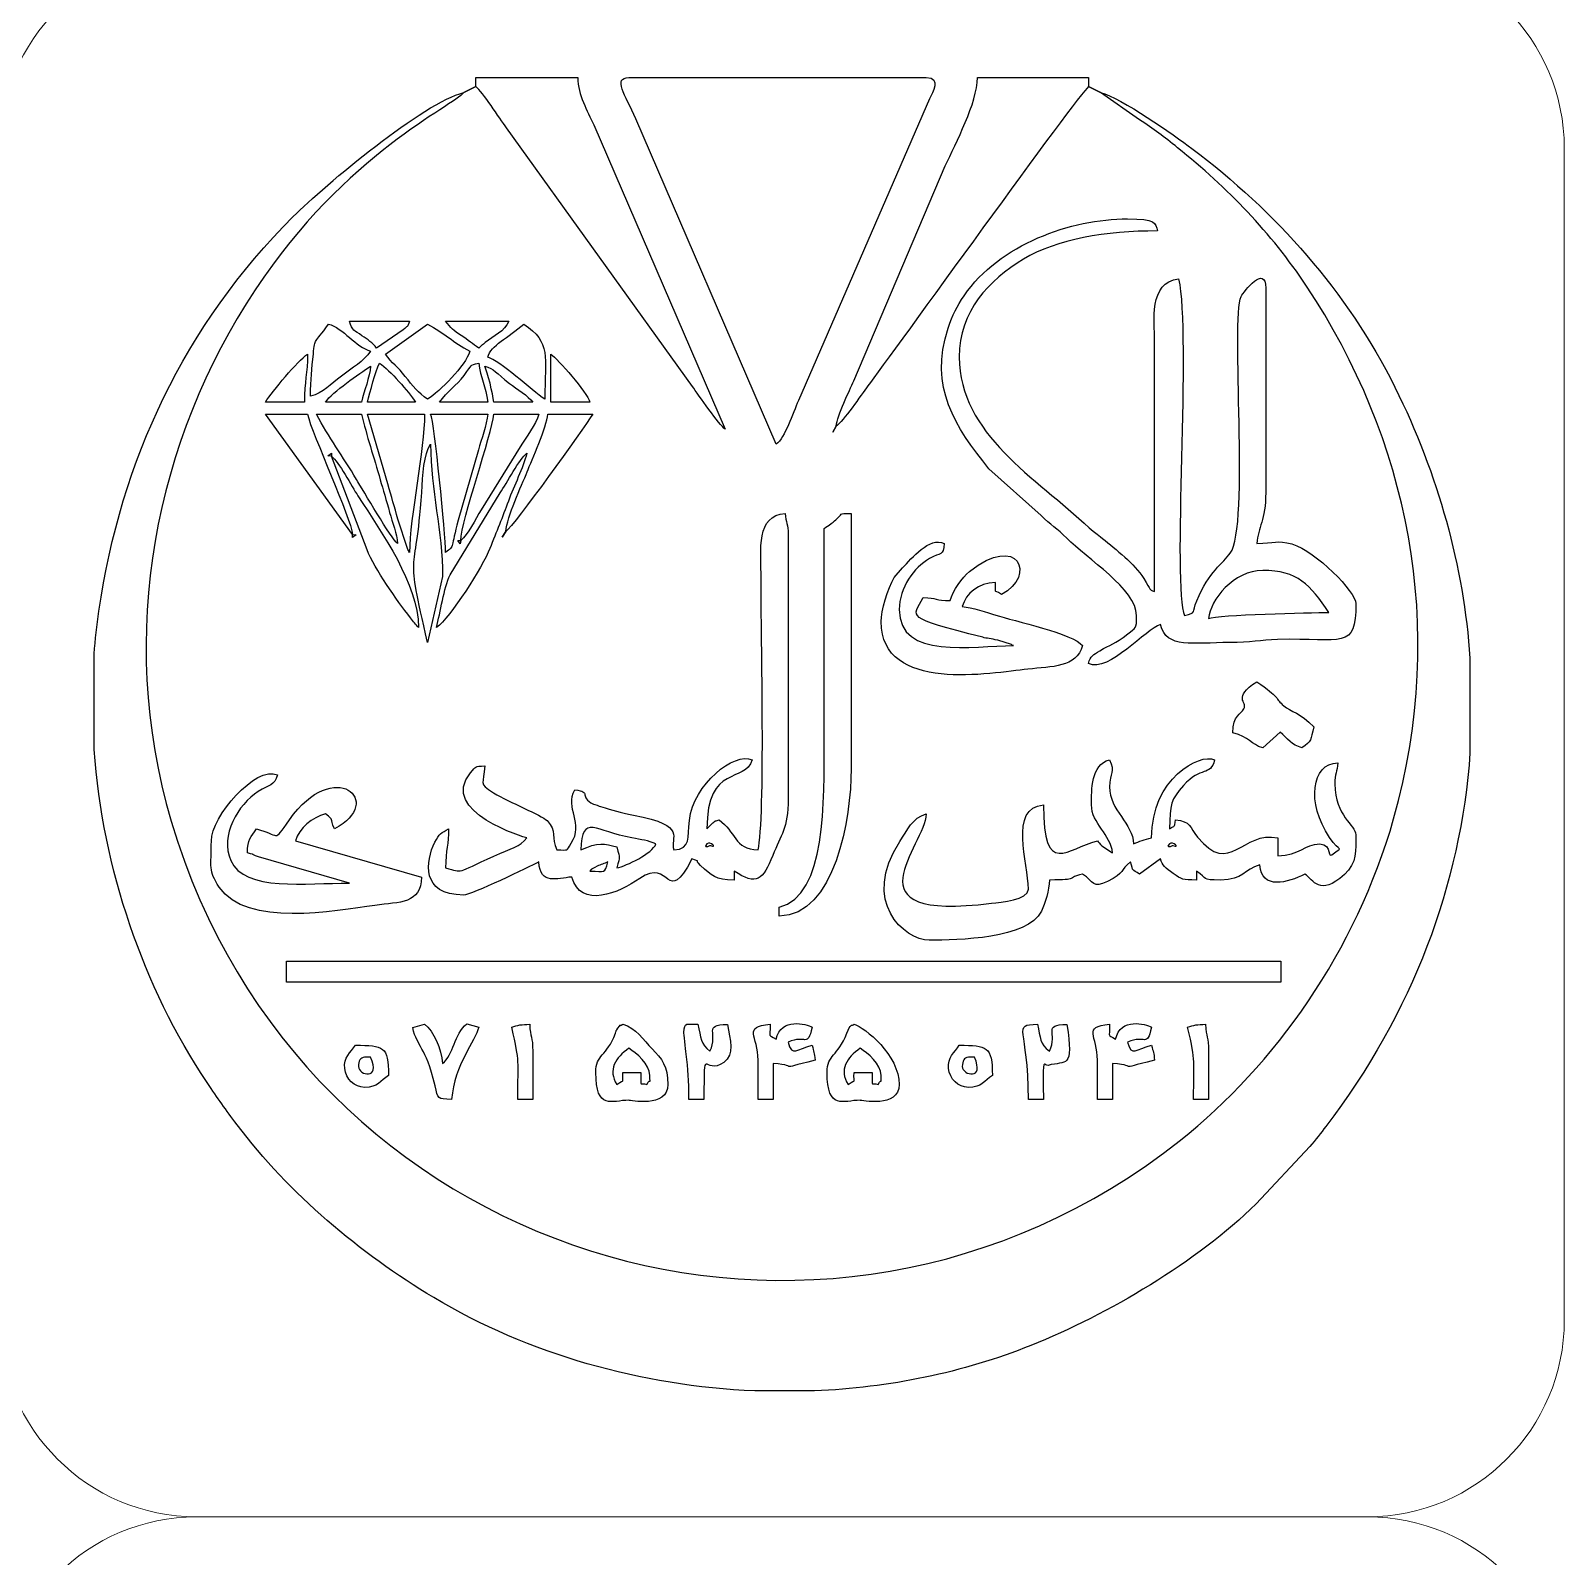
# Model space of a CAD drawing. Header units: millimetres. Extents: x -591 to 604, y 170 to 320.
# Drawn here: x 555.55 to 604.37, y 219.02 to 267.56 of the extents above; entities that cross this region are included whole.
import ezdxf

# ---------------------------------------------------------------- set-up
doc = ezdxf.new("R2010")
doc.units = ezdxf.units.MM
doc.header["$MEASUREMENT"] = 0
doc.layers.add('Layer 1', color=7, linetype='Continuous')

msp = doc.modelspace()

# ---------------------------------------------------------------- linework, layer by layer
at = {"layer": 'Layer 1', "color": 250, "lineweight": 18}
for points in [[(560.8292, 270.0725), (560.8292, 270.0725), (598.1166, 270.0725), (598.1166, 270.0725), (601.5625, 270.0725), (604.3729, 267.2621), (604.3729, 263.8162), (604.3729, 263.8162), (604.3729, 226.5288), (604.3729, 226.5288), (604.3729, 223.0829), (601.5625, 220.2725), (598.1166, 220.2725), (598.1166, 220.2725), (560.8292, 220.2725), (560.8292, 220.2725), (557.3833, 220.2725), (554.5729, 223.0829), (554.5729, 226.5288), (554.5729, 226.5288), (554.5729, 263.8162), (554.5729, 263.8162), (554.5729, 267.2621), (557.3833, 270.0725), (560.8292, 270.0725)], [(560.8292, 220.2725), (560.8292, 220.2725), (598.1166, 220.2725), (598.1166, 220.2725), (601.5625, 220.2725), (604.3729, 217.4621), (604.3729, 214.0162), (604.3729, 214.0162), (604.3729, 176.7288), (604.3729, 176.7288), (604.3729, 173.2829), (601.5625, 170.4725), (598.1166, 170.4725), (598.1166, 170.4725), (560.8292, 170.4725), (560.8292, 170.4725), (557.3833, 170.4725), (554.5729, 173.2829), (554.5729, 176.7288), (554.5729, 176.7288), (554.5729, 214.0162), (554.5729, 214.0162), (554.5729, 217.4621), (557.3833, 220.2725), (560.8292, 220.2725)]]:
    msp.add_open_spline(points, degree=3, knots=[0, 0, 0, 0, 0.125, 0.125, 0.125, 0.25, 0.25, 0.25, 0.375, 0.375, 0.375, 0.5, 0.5, 0.5, 0.625, 0.625, 0.625, 0.75, 0.75, 0.75, 0.875, 0.875, 0.875, 1, 1, 1, 1], dxfattribs=at)
at = {"layer": 'Layer 1', "color": 240}
for points, knots in [([(569.7196, 265.7787), (569.9502, 265.6096), (570.4702, 264.7777), (570.7027, 264.467), (570.7027, 264.467), (576.6232, 256.2356), (576.6232, 256.2356), (576.7936, 255.9854), (577.4925, 254.9977), (577.6561, 254.878), (577.6561, 254.878), (573.4753, 264.5622), (573.4753, 264.5622), (573.2812, 265.0163), (572.9706, 265.5037), (572.9706, 266.0656), (572.9706, 266.0656), (569.7196, 266.0656), (569.7196, 266.0656), (569.7196, 266.0656), (569.7196, 265.7787), (569.7196, 265.7787)], [0, 0, 0, 0, 0.1428571, 0.1428571, 0.1428571, 0.2857143, 0.2857143, 0.2857143, 0.4285714, 0.4285714, 0.4285714, 0.5714286, 0.5714286, 0.5714286, 0.7142857, 0.7142857, 0.7142857, 0.8571429, 0.8571429, 0.8571429, 1, 1, 1, 1]), ([(579.2816, 254.3999), (579.5687, 254.6104), (579.8157, 255.3724), (579.9919, 255.7932), (579.9919, 255.7932), (584.1667, 265.3944), (584.1667, 265.3944), (584.2563, 265.5854), (584.5591, 266.0656), (584.0625, 266.0656), (584.0625, 266.0656), (574.5963, 266.0656), (574.5963, 266.0656), (574.0735, 266.0656), (574.4796, 265.5359), (574.8138, 264.7534), (574.8138, 264.7534), (579.2816, 254.3999), (579.2816, 254.3999)], [0, 0, 0, 0, 0.1666667, 0.1666667, 0.1666667, 0.3333333, 0.3333333, 0.3333333, 0.5, 0.5, 0.5, 0.6666667, 0.6666667, 0.6666667, 0.8333333, 0.8333333, 0.8333333, 1, 1, 1, 1]), ([(581.194, 254.9736), (581.4156, 255.122), (581.9902, 255.9717), (582.205, 256.2575), (582.9037, 257.1873), (588.9305, 265.5622), (589.2261, 265.7787), (589.2261, 265.7787), (589.2261, 266.0656), (589.2261, 266.0656), (589.2261, 266.0656), (585.6881, 266.0656), (585.6881, 266.0656), (585.6881, 265.2549), (584.9991, 264.002), (584.669, 263.26), (584.669, 263.26), (581.7541, 256.4215), (581.7541, 256.4215), (581.6212, 256.0995), (581.224, 255.3346), (581.194, 254.9736)], [0, 0, 0, 0, 0.1428571, 0.1428571, 0.1428571, 0.2857143, 0.2857143, 0.2857143, 0.4285714, 0.4285714, 0.4285714, 0.5714286, 0.5714286, 0.5714286, 0.7142857, 0.7142857, 0.7142857, 0.8571429, 0.8571429, 0.8571429, 1, 1, 1, 1]), ([(589.6086, 265.5875), (589.6086, 265.5875), (590.8517, 264.727), (590.8517, 264.727), (591.3052, 264.4247), (591.6274, 264.1902), (592.0645, 263.8364), (593.6564, 262.5483), (595.0343, 261.1385), (596.1687, 259.4301), (599.3679, 254.6115), (600.6842, 248.6305), (598.9401, 242.4866), (597.7464, 238.2813), (595.1604, 234.638), (592.15, 232.2562), (580.7688, 223.2512), (564.1576, 228.4985), (560.0269, 242.4121), (558.256, 248.377), (559.5464, 254.554), (562.7008, 259.3151), (565.585, 263.6681), (569.0318, 265.1707), (569.3371, 265.5875), (568.0893, 265.2968), (564.9263, 262.6586), (563.9108, 261.6432), (560.4588, 258.1916), (558.4269, 253.9153), (557.7241, 249.0881), (557.6586, 248.6392), (557.6096, 248.1872), (557.5759, 247.7331), (557.5759, 247.7331), (557.5759, 244.6858), (557.5759, 244.6858), (557.8508, 240.8946), (559.1288, 237.1401), (561.171, 234.0897), (561.5116, 233.581), (561.7595, 233.2306), (562.1237, 232.7477), (563.7836, 230.5463), (566.0312, 228.66), (568.3861, 227.2489), (571.4029, 225.4412), (574.9899, 224.4299), (578.6087, 224.2793), (578.6087, 224.2793), (580.5016, 224.2793), (580.5016, 224.2793), (582.8773, 224.3787), (585.2263, 224.8554), (587.3957, 225.7271), (589.8467, 226.7121), (592.6903, 228.381), (594.5588, 230.2297), (594.5588, 230.2297), (596.2738, 232.0528), (596.2738, 232.0528), (596.4527, 232.2643), (596.6271, 232.4916), (596.781, 232.6928), (599.5437, 236.3041), (601.0745, 240.3925), (601.3699, 244.5787), (601.3699, 244.5787), (601.3699, 247.5939), (601.3699, 247.5939), (601.1652, 250.5065), (600.3689, 253.4224), (598.9794, 256.2167), (597.4627, 259.2669), (595.1818, 261.8047), (592.5182, 263.8118), (591.9522, 264.2384), (590.263, 265.4351), (589.6086, 265.5875)], [0, 0, 0, 0, 0.0384615, 0.0384615, 0.0384615, 0.0769231, 0.0769231, 0.0769231, 0.1153846, 0.1153846, 0.1153846, 0.1538462, 0.1538462, 0.1538462, 0.1923077, 0.1923077, 0.1923077, 0.2307692, 0.2307692, 0.2307692, 0.2692308, 0.2692308, 0.2692308, 0.3076923, 0.3076923, 0.3076923, 0.3461538, 0.3461538, 0.3461538, 0.3846154, 0.3846154, 0.3846154, 0.4230769, 0.4230769, 0.4230769, 0.4615385, 0.4615385, 0.4615385, 0.5, 0.5, 0.5, 0.5384615, 0.5384615, 0.5384615, 0.5769231, 0.5769231, 0.5769231, 0.6153846, 0.6153846, 0.6153846, 0.6538462, 0.6538462, 0.6538462, 0.6923077, 0.6923077, 0.6923077, 0.7307692, 0.7307692, 0.7307692, 0.7692308, 0.7692308, 0.7692308, 0.8076923, 0.8076923, 0.8076923, 0.8461538, 0.8461538, 0.8461538, 0.8846154, 0.8846154, 0.8846154, 0.9230769, 0.9230769, 0.9230769, 0.9615385, 0.9615385, 0.9615385, 1, 1, 1, 1]), ([(569.5283, 265.6831), (569.5283, 265.6831), (569.3371, 265.5875), (569.3371, 265.5875), (569.3371, 265.5875), (569.5283, 265.6831), (569.5283, 265.6831)], [0, 0, 0, 0, 0.5, 0.5, 0.5, 1, 1, 1, 1]), ([(569.7196, 265.7787), (569.7196, 265.7787), (569.5283, 265.6831), (569.5283, 265.6831), (569.5283, 265.6831), (569.7196, 265.7787), (569.7196, 265.7787)], [0, 0, 0, 0, 0.5, 0.5, 0.5, 1, 1, 1, 1]), ([(589.4174, 265.6831), (589.4174, 265.6831), (589.2261, 265.7787), (589.2261, 265.7787), (589.2261, 265.7787), (589.4174, 265.6831), (589.4174, 265.6831)], [0, 0, 0, 0, 0.5, 0.5, 0.5, 1, 1, 1, 1]), ([(589.6086, 265.5875), (589.6086, 265.5875), (589.4174, 265.6831), (589.4174, 265.6831), (589.4174, 265.6831), (589.6086, 265.5875), (589.6086, 265.5875)], [0, 0, 0, 0, 0.5, 0.5, 0.5, 1, 1, 1, 1]), ([(590.756, 248.9495), (590.756, 248.486), (590.741, 248.5803), (590.4767, 248.3682), (590.0403, 248.0179), (589.934, 248.0425), (589.5834, 247.8272), (589.3701, 247.6963), (589.2963, 247.6824), (589.2261, 247.4195), (589.8836, 247.1155), (591.0517, 248.5373), (591.5209, 248.6626), (591.7028, 247.8823), (592.5482, 248.0929), (593.7205, 248.0886), (594.3836, 248.0862), (594.7131, 248.1716), (595.2471, 248.1877), (597.3328, 248.2501), (597.7364, 247.8229), (597.7364, 249.3319), (597.7364, 249.689), (596.4728, 251.0026), (595.7039, 251.2268), (595.2175, 251.3686), (595.1521, 251.2443), (594.5808, 251.2443), (594.6242, 251.7662), (594.8677, 251.9736), (594.8677, 252.87), (594.8677, 252.87), (594.8677, 259.3721), (594.8677, 259.3721), (594.8677, 260.1439), (594.1635, 259.2628), (594.0864, 259.1017), (593.7469, 258.3923), (594.363, 251.7926), (593.7411, 250.9368), (593.5056, 250.6128), (593.0721, 250.3596), (592.6739, 249.422), (592.502, 249.0171), (592.6838, 249.0558), (592.286, 248.9495), (591.8744, 249.8073), (592.5002, 257.9185), (592.0947, 259.6589), (591.1349, 259.5791), (591.3294, 258.2296), (591.3297, 257.7466), (591.3297, 257.7466), (591.3297, 249.7144), (591.3297, 249.7144), (591.1248, 249.7971), (591.2418, 249.7253), (590.9842, 250.1339), (590.6935, 250.5949), (590.0948, 251.0529), (589.6746, 251.406), (589.4811, 251.5687), (589.4428, 251.5644), (589.2492, 251.7456), (587.5456, 253.3403), (585.1144, 254.721), (585.1144, 257.1728), (585.1144, 258.6435), (586.0426, 259.6092), (587.1611, 260.2897), (588.2008, 260.9222), (589.7764, 261.189), (591.4254, 261.189), (591.3568, 261.4456), (591.3755, 261.5715), (590.4692, 261.5715), (588.6711, 261.5715), (586.3887, 260.7647), (585.2651, 259.1259), (585.0345, 258.7895), (584.9036, 258.5163), (584.763, 258.0981), (584.1295, 256.2133), (584.9884, 254.9585), (586.055, 253.6192), (586.055, 253.6192), (587.7202, 252.129), (587.7202, 252.129), (588.0266, 251.8369), (588.2293, 251.7192), (588.5322, 251.4111), (589.1708, 250.762), (590.756, 249.7869), (590.756, 248.9495)], [0, 0, 0, 0, 0.0322581, 0.0322581, 0.0322581, 0.0645161, 0.0645161, 0.0645161, 0.0967742, 0.0967742, 0.0967742, 0.1290323, 0.1290323, 0.1290323, 0.1612903, 0.1612903, 0.1612903, 0.1935484, 0.1935484, 0.1935484, 0.2258065, 0.2258065, 0.2258065, 0.2580645, 0.2580645, 0.2580645, 0.2903226, 0.2903226, 0.2903226, 0.3225806, 0.3225806, 0.3225806, 0.3548387, 0.3548387, 0.3548387, 0.3870968, 0.3870968, 0.3870968, 0.4193548, 0.4193548, 0.4193548, 0.4516129, 0.4516129, 0.4516129, 0.483871, 0.483871, 0.483871, 0.516129, 0.516129, 0.516129, 0.5483871, 0.5483871, 0.5483871, 0.5806452, 0.5806452, 0.5806452, 0.6129032, 0.6129032, 0.6129032, 0.6451613, 0.6451613, 0.6451613, 0.6774194, 0.6774194, 0.6774194, 0.7096774, 0.7096774, 0.7096774, 0.7419355, 0.7419355, 0.7419355, 0.7741935, 0.7741935, 0.7741935, 0.8064516, 0.8064516, 0.8064516, 0.8387097, 0.8387097, 0.8387097, 0.8709677, 0.8709677, 0.8709677, 0.9032258, 0.9032258, 0.9032258, 0.9354839, 0.9354839, 0.9354839, 0.9677419, 0.9677419, 0.9677419, 1, 1, 1, 1]), ([(566.5642, 257.4597), (566.5642, 257.4597), (567.414, 258.0442), (567.414, 258.0442), (567.5573, 258.1789), (567.5375, 258.1037), (567.616, 258.3203), (567.616, 258.3203), (565.7036, 258.3203), (565.7036, 258.3203), (565.7884, 258.0024), (565.8634, 258.0212), (566.0983, 257.8546), (566.2777, 257.7275), (566.4404, 257.6285), (566.5642, 257.4597)], [0, 0, 0, 0, 0.2, 0.2, 0.2, 0.4, 0.4, 0.4, 0.6, 0.6, 0.6, 0.8, 0.8, 0.8, 1, 1, 1, 1]), ([(569.8152, 257.4597), (569.8152, 257.4597), (569.9179, 257.5482), (569.9179, 257.5482), (569.9328, 257.5606), (570.0014, 257.6186), (570.022, 257.6355), (570.2782, 257.8437), (570.6527, 257.9922), (570.7714, 258.3203), (570.7714, 258.3203), (568.7634, 258.3203), (568.7634, 258.3203), (568.9153, 258.0935), (569.0178, 258.0195), (569.2594, 257.8602), (569.4908, 257.7077), (569.6163, 257.5928), (569.8152, 257.4597)], [0, 0, 0, 0, 0.1666667, 0.1666667, 0.1666667, 0.3333333, 0.3333333, 0.3333333, 0.5, 0.5, 0.5, 0.6666667, 0.6666667, 0.6666667, 0.8333333, 0.8333333, 0.8333333, 1, 1, 1, 1]), ([(564.4605, 255.9298), (564.8675, 256.0246), (565.1042, 256.3187), (565.4437, 256.5721), (565.7833, 256.8254), (566.1565, 257.0409), (566.3729, 257.3641), (565.9133, 257.4869), (565.4937, 258.102), (565.0343, 258.2246), (564.5788, 257.5447), (564.603, 257.8277), (564.5524, 257.2723), (564.5083, 256.7869), (564.4605, 256.4771), (564.4605, 255.9298)], [0, 0, 0, 0, 0.2, 0.2, 0.2, 0.4, 0.4, 0.4, 0.6, 0.6, 0.6, 0.8, 0.8, 0.8, 1, 1, 1, 1]), ([(566.8511, 257.2685), (567.0452, 256.9785), (567.2475, 256.8596), (567.48, 256.5588), (567.7187, 256.2499), (567.887, 256.0368), (568.1897, 255.8342), (568.5705, 256.0891), (569.401, 256.8875), (569.5283, 257.3641), (569.0099, 257.6384), (568.7081, 257.9505), (568.1897, 258.2246), (568.1897, 258.2246), (566.8511, 257.2685), (566.8511, 257.2685)], [0, 0, 0, 0, 0.2, 0.2, 0.2, 0.4, 0.4, 0.4, 0.6, 0.6, 0.6, 0.8, 0.8, 0.8, 1, 1, 1, 1]), ([(570.1021, 257.1728), (570.4744, 257.0734), (571.5168, 256.1035), (571.9188, 255.8342), (571.9188, 257.2135), (572.1347, 257.632), (571.2495, 258.2246), (570.7571, 257.7967), (570.2, 257.5394), (570.1021, 257.1728)], [0, 0, 0, 0, 0.3333333, 0.3333333, 0.3333333, 0.6666667, 0.6666667, 0.6666667, 1, 1, 1, 1]), ([(563.0263, 255.7386), (563.0263, 255.7386), (564.2693, 255.7386), (564.2693, 255.7386), (564.2693, 256.4073), (564.3649, 256.6528), (564.3649, 257.2685), (564.0453, 257.0546), (563.2566, 256.0827), (563.0263, 255.7386)], [0, 0, 0, 0, 0.3333333, 0.3333333, 0.3333333, 0.6666667, 0.6666667, 0.6666667, 1, 1, 1, 1]), ([(564.9386, 255.7386), (564.9386, 255.7386), (566.086, 255.7386), (566.086, 255.7386), (566.1702, 256.0995), (566.3438, 256.5367), (566.3729, 256.886), (566.0141, 256.6458), (565.1593, 256.0679), (564.9386, 255.7386)], [0, 0, 0, 0, 0.3333333, 0.3333333, 0.3333333, 0.6666667, 0.6666667, 0.6666667, 1, 1, 1, 1]), ([(566.2773, 255.7386), (566.2773, 255.7386), (567.8072, 255.7386), (567.8072, 255.7386), (567.5827, 256.0737), (566.9956, 256.7568), (566.6598, 256.9816), (566.5315, 256.7145), (566.353, 256.0634), (566.2773, 255.7386)], [0, 0, 0, 0, 0.3333333, 0.3333333, 0.3333333, 0.6666667, 0.6666667, 0.6666667, 1, 1, 1, 1]), ([(568.5722, 255.7386), (568.5722, 255.7386), (570.1021, 255.7386), (570.1021, 255.7386), (570.0607, 256.2354), (569.853, 256.5277), (569.8152, 256.9816), (569.4852, 256.8935), (569.6474, 256.9722), (569.3506, 256.5857), (569.105, 256.266), (568.8007, 256.0798), (568.5722, 255.7386)], [0, 0, 0, 0, 0.25, 0.25, 0.25, 0.5, 0.5, 0.5, 0.75, 0.75, 0.75, 1, 1, 1, 1]), ([(570.2934, 255.7386), (570.2934, 255.7386), (571.5363, 255.7386), (571.5363, 255.7386), (571.3888, 255.9402), (571.0334, 256.1614), (570.7979, 256.3388), (570.3521, 256.6747), (570.3151, 256.8037), (570.0065, 256.886), (570.0967, 256.6979), (570.2714, 256.0025), (570.2934, 255.7386)], [0, 0, 0, 0, 0.25, 0.25, 0.25, 0.5, 0.5, 0.5, 0.75, 0.75, 0.75, 1, 1, 1, 1]), ([(572.1101, 255.7386), (572.1101, 255.7386), (573.3531, 255.7386), (573.3531, 255.7386), (573.268, 256.0573), (572.3319, 257.106), (572.1101, 257.2685), (572.1101, 257.2685), (572.1101, 255.7386), (572.1101, 255.7386)], [0, 0, 0, 0, 0.3333333, 0.3333333, 0.3333333, 0.6666667, 0.6666667, 0.6666667, 1, 1, 1, 1]), ([(565.7992, 251.5313), (565.7584, 252.0214), (564.5091, 254.7372), (564.3649, 255.356), (564.3649, 255.356), (563.0263, 255.356), (563.0263, 255.356), (563.0263, 255.356), (565.7992, 251.5313), (565.7992, 251.5313)], [0, 0, 0, 0, 0.3333333, 0.3333333, 0.3333333, 0.6666667, 0.6666667, 0.6666667, 1, 1, 1, 1]), ([(567.2335, 251.2443), (567.2082, 251.548), (567.0728, 251.913), (566.9799, 252.2338), (566.8716, 252.6078), (566.7684, 252.9603), (566.6806, 253.2731), (566.4825, 253.9783), (566.2441, 254.6774), (566.086, 255.356), (566.086, 255.356), (564.6518, 255.356), (564.6518, 255.356), (565.0382, 254.6256), (565.4935, 254.0096), (565.9257, 253.2833), (566.131, 252.9382), (567.0357, 251.3892), (567.2335, 251.2443)], [0, 0, 0, 0, 0.1666667, 0.1666667, 0.1666667, 0.3333333, 0.3333333, 0.3333333, 0.5, 0.5, 0.5, 0.6666667, 0.6666667, 0.6666667, 0.8333333, 0.8333333, 0.8333333, 1, 1, 1, 1]), ([(567.616, 250.9576), (567.616, 252.0683), (568.094, 254.2569), (568.094, 255.356), (568.094, 255.356), (566.2773, 255.356), (566.2773, 255.356), (566.2773, 255.356), (566.9259, 253.1361), (566.9259, 253.1361), (567.041, 252.7262), (567.1295, 252.4169), (567.2447, 252.0206), (567.2447, 252.0206), (567.5462, 251.0789), (567.5462, 251.0789), (567.5544, 251.0624), (567.574, 251.031), (567.5808, 251.018), (567.5877, 251.0049), (567.6026, 250.9766), (567.616, 250.9576)], [0, 0, 0, 0, 0.1428571, 0.1428571, 0.1428571, 0.2857143, 0.2857143, 0.2857143, 0.4285714, 0.4285714, 0.4285714, 0.5714286, 0.5714286, 0.5714286, 0.7142857, 0.7142857, 0.7142857, 0.8571429, 0.8571429, 0.8571429, 1, 1, 1, 1]), ([(568.7634, 250.9576), (569.0617, 251.176), (568.9147, 251.0874), (569.1666, 251.9886), (569.1666, 251.9886), (569.8039, 254.2198), (569.8039, 254.2198), (569.8985, 254.5439), (570.0748, 255.029), (570.1021, 255.356), (570.1021, 255.356), (568.2853, 255.356), (568.2853, 255.356), (568.4034, 255.11), (568.7634, 251.513), (568.7634, 250.9576)], [0, 0, 0, 0, 0.2, 0.2, 0.2, 0.4, 0.4, 0.4, 0.6, 0.6, 0.6, 0.8, 0.8, 0.8, 1, 1, 1, 1]), ([(569.2415, 251.3399), (569.4759, 251.5117), (569.7085, 252.0235), (569.8923, 252.3148), (569.8923, 252.3148), (571.1353, 254.3228), (571.1353, 254.3228), (571.319, 254.6145), (571.6399, 255.0278), (571.7276, 255.356), (571.7276, 255.356), (570.2934, 255.356), (570.2934, 255.356), (570.2408, 254.724), (569.2553, 251.9594), (569.2415, 251.3399)], [0, 0, 0, 0, 0.2, 0.2, 0.2, 0.4, 0.4, 0.4, 0.6, 0.6, 0.6, 0.8, 0.8, 0.8, 1, 1, 1, 1]), ([(570.6758, 251.6269), (570.9455, 251.8074), (573.1224, 254.8687), (573.4489, 255.356), (573.4489, 255.356), (572.0145, 255.356), (572.0145, 255.356), (571.982, 254.9663), (571.5025, 253.885), (571.3589, 253.5256), (571.1777, 253.0723), (570.7144, 252.0902), (570.6758, 251.6269)], [0, 0, 0, 0, 0.25, 0.25, 0.25, 0.5, 0.5, 0.5, 0.75, 0.75, 0.75, 1, 1, 1, 1]), ([(581.194, 254.9736), (581.194, 254.9736), (581.084, 254.7872), (581.084, 254.7872), (581.084, 254.7872), (581.194, 254.9736), (581.194, 254.9736)], [0, 0, 0, 0, 0.5, 0.5, 0.5, 1, 1, 1, 1]), ([(568.1897, 248.0889), (568.1897, 248.0889), (568.6678, 250.1925), (568.6678, 250.1925), (568.6678, 251.6315), (568.2853, 252.9305), (568.2853, 254.3999), (568.0604, 254.0761), (568.0395, 253.4323), (568.0018, 252.8666), (567.8087, 249.9816), (567.4616, 251.2142), (568.1897, 248.0889)], [0, 0, 0, 0, 0.25, 0.25, 0.25, 0.5, 0.5, 0.5, 0.75, 0.75, 0.75, 1, 1, 1, 1]), ([(565.1299, 254.0174), (565.1299, 254.0174), (565.1299, 254.113), (565.1299, 254.113), (565.1299, 254.113), (565.0183, 254.0333), (565.0183, 254.0333), (565.0183, 254.0333), (565.1299, 254.0174), (565.1299, 254.0174)], [0, 0, 0, 0, 0.3333333, 0.3333333, 0.3333333, 0.6666667, 0.6666667, 0.6666667, 1, 1, 1, 1]), ([(565.1299, 254.0174), (565.1299, 254.0174), (566.2624, 251.0383), (566.2624, 251.0383), (566.5034, 250.4315), (567.2056, 249.4434), (567.6415, 248.8793), (567.7354, 248.7581), (567.8182, 248.6644), (567.9028, 248.567), (567.8711, 249.9936), (566.7738, 251.5132), (565.9717, 252.7556), (565.772, 253.0649), (565.3592, 253.8493), (565.1299, 254.0174)], [0, 0, 0, 0, 0.2, 0.2, 0.2, 0.4, 0.4, 0.4, 0.6, 0.6, 0.6, 0.8, 0.8, 0.8, 1, 1, 1, 1]), ([(568.4766, 248.567), (568.908, 248.8832), (569.949, 250.5167), (570.1707, 251.0802), (570.3823, 251.6177), (570.5751, 252.0804), (570.7603, 252.5942), (570.9314, 253.0696), (571.2384, 253.6549), (571.3451, 254.113), (571.1153, 253.9446), (570.7035, 253.161), (570.5033, 252.8513), (570.5033, 252.8513), (568.9045, 250.2426), (568.9045, 250.2426), (568.7073, 249.827), (568.5882, 249.0466), (568.4766, 248.567)], [0, 0, 0, 0, 0.1666667, 0.1666667, 0.1666667, 0.3333333, 0.3333333, 0.3333333, 0.5, 0.5, 0.5, 0.6666667, 0.6666667, 0.6666667, 0.8333333, 0.8333333, 0.8333333, 1, 1, 1, 1]), ([(578.7079, 241.4911), (577.9415, 241.5081), (577.9967, 242.0912), (577.4649, 242.4473), (577.2908, 242.4007), (577.368, 242.4274), (577.2703, 242.3549), (577.2703, 242.3549), (577.0824, 242.1605), (577.0824, 242.1605), (577.0824, 244.2652), (578.3095, 243.5842), (578.5167, 244.3597), (577.9532, 244.6202), (576.6608, 243.5889), (576.5219, 242.4339), (576.4537, 241.8663), (576.5842, 241.5371), (576.0306, 241.4911), (575.8678, 241.8852), (576.5304, 242.261), (574.7472, 242.5982), (574.2762, 242.6871), (574.1148, 242.7497), (573.6886, 242.8783), (573.6835, 242.8798), (573.4815, 242.9421), (573.4709, 242.9475), (572.9776, 243.1959), (573.4345, 243.3423), (572.8752, 243.4035), (572.5476, 242.8205), (573.1822, 242.3368), (572.7604, 241.7039), (572.5796, 241.4326), (572.7126, 241.5002), (572.3014, 241.4911), (572.1134, 241.8829), (572.3213, 242.095), (571.9914, 242.4241), (571.805, 242.6101), (570.7862, 243.0026), (570.2917, 243.3086), (569.767, 243.6335), (569.9931, 243.5706), (570.0065, 244.1685), (569.6827, 244.1415), (569.732, 244.1611), (569.5562, 243.9493), (568.5183, 242.6975), (571.3183, 241.8757), (571.3451, 241.8736), (571.1359, 241.5879), (570.849, 241.552), (570.2959, 241.2971), (569.0547, 240.7253), (569.3505, 240.7806), (568.7634, 240.9174), (568.7634, 241.4979), (568.8591, 241.6835), (568.8591, 242.1605), (568.6293, 242.0389), (568.5504, 242.0046), (568.4199, 241.7387), (568.1249, 241.1373), (567.9608, 240.0567), (569.3371, 240.0567), (569.5748, 240.0567), (571.4251, 240.9485), (571.7276, 241.1085), (571.7894, 240.3655), (572.3026, 240.5908), (572.7794, 240.6304), (573.0551, 239.598), (574.2936, 240.1298), (574.9396, 240.579), (575.9524, 241.2832), (575.7728, 239.6329), (576.6043, 241.2041), (576.9728, 241.0708), (576.6263, 241.222), (576.8777, 240.9994), (577.2487, 240.6709), (577.3321, 240.5348), (577.943, 240.5348), (577.943, 240.5348), (577.943, 240.8216), (577.943, 240.8216), (578.6633, 240.3391), (578.8714, 240.5447), (579.1736, 241.3121), (579.4347, 241.9752), (579.6641, 242.1724), (579.6641, 243.1166), (579.6641, 243.1166), (579.6641, 251.5313), (579.6641, 251.5313), (579.6641, 251.861), (579.5934, 251.9015), (579.5685, 252.2006), (578.6403, 252.1234), (578.8034, 251.0883), (578.8035, 250.0969), (578.8037, 248.2505), (578.9429, 242.4997), (578.7079, 241.4911)], [0, 0, 0, 0, 0.0285714, 0.0285714, 0.0285714, 0.0571429, 0.0571429, 0.0571429, 0.0857143, 0.0857143, 0.0857143, 0.1142857, 0.1142857, 0.1142857, 0.1428571, 0.1428571, 0.1428571, 0.1714286, 0.1714286, 0.1714286, 0.2, 0.2, 0.2, 0.2285714, 0.2285714, 0.2285714, 0.2571429, 0.2571429, 0.2571429, 0.2857143, 0.2857143, 0.2857143, 0.3142857, 0.3142857, 0.3142857, 0.3428571, 0.3428571, 0.3428571, 0.3714286, 0.3714286, 0.3714286, 0.4, 0.4, 0.4, 0.4285714, 0.4285714, 0.4285714, 0.4571429, 0.4571429, 0.4571429, 0.4857143, 0.4857143, 0.4857143, 0.5142857, 0.5142857, 0.5142857, 0.5428571, 0.5428571, 0.5428571, 0.5714286, 0.5714286, 0.5714286, 0.6, 0.6, 0.6, 0.6285714, 0.6285714, 0.6285714, 0.6571429, 0.6571429, 0.6571429, 0.6857143, 0.6857143, 0.6857143, 0.7142857, 0.7142857, 0.7142857, 0.7428571, 0.7428571, 0.7428571, 0.7714286, 0.7714286, 0.7714286, 0.8, 0.8, 0.8, 0.8285714, 0.8285714, 0.8285714, 0.8571429, 0.8571429, 0.8571429, 0.8857143, 0.8857143, 0.8857143, 0.9142857, 0.9142857, 0.9142857, 0.9428571, 0.9428571, 0.9428571, 0.9714286, 0.9714286, 0.9714286, 1, 1, 1, 1]), ([(580.8115, 251.7225), (580.8115, 249.4913), (580.8115, 247.2602), (580.8115, 245.0291), (580.8115, 243.0472), (580.8967, 240.0283), (579.3773, 239.6742), (579.3773, 239.6742), (579.3773, 239.3873), (579.3773, 239.3873), (581.1528, 239.3873), (581.6721, 242.5273), (581.6721, 244.0728), (581.6721, 244.0728), (581.6721, 252.2006), (581.6721, 252.2006), (581.2106, 252.1903), (581.4296, 252.1958), (581.1936, 252.0096), (581.1918, 252.0082), (581.114, 251.9342), (581.0396, 251.877), (580.9344, 251.7959), (580.8946, 251.778), (580.8115, 251.7225)], [0, 0, 0, 0, 0.125, 0.125, 0.125, 0.25, 0.25, 0.25, 0.375, 0.375, 0.375, 0.5, 0.5, 0.5, 0.625, 0.625, 0.625, 0.75, 0.75, 0.75, 0.875, 0.875, 0.875, 1, 1, 1, 1]), ([(565.7992, 251.5313), (565.7992, 251.5313), (565.7992, 251.4357), (565.7992, 251.4357), (565.7992, 251.4357), (565.9108, 251.5154), (565.9108, 251.5154), (565.9108, 251.5154), (565.7992, 251.5313), (565.7992, 251.5313)], [0, 0, 0, 0, 0.3333333, 0.3333333, 0.3333333, 0.6666667, 0.6666667, 0.6666667, 1, 1, 1, 1]), ([(570.6758, 251.6269), (570.6758, 251.6269), (570.5658, 251.4403), (570.5658, 251.4403), (570.5658, 251.4403), (570.6758, 251.6269), (570.6758, 251.6269)], [0, 0, 0, 0, 0.5, 0.5, 0.5, 1, 1, 1, 1]), ([(582.6282, 248.7582), (582.6282, 246.4664), (586.1497, 247.12), (587.2968, 247.2452), (588.0581, 247.3285), (588.8474, 247.2916), (589.0349, 247.9932), (588.7614, 248.3665), (586.8438, 248.7844), (586.2736, 248.9612), (586.0211, 249.0396), (585.499, 249.2123), (585.21, 249.2363), (585.3231, 249.66), (585.7195, 249.9892), (586.2618, 250.0013), (586.2989, 249.5572), (586.1594, 249.8341), (586.4532, 249.6187), (587.5952, 250.2232), (586.9828, 251.5947), (585.4383, 250.3468), (585.2055, 250.159), (584.9006, 249.7412), (584.8277, 249.4275), (584.347, 249.4275), (584.3995, 249.5136), (583.967, 249.5232), (583.6232, 248.8736), (583.3384, 248.901), (585.8576, 248.2583), (585.9947, 248.2234), (586.1153, 248.2107), (586.3368, 248.1638), (586.3368, 248.1638), (586.772, 248.0252), (586.772, 248.0252), (586.7861, 248.0191), (586.8155, 248.006), (586.8357, 247.9932), (585.541, 247.9932), (583.202, 247.5294), (583.202, 249.1407), (583.202, 249.8393), (583.6729, 250.4754), (584.1635, 250.761), (584.5371, 250.9785), (584.5898, 250.8188), (584.6363, 251.2443), (584.149, 251.4698), (583.6167, 250.7689), (583.305, 250.4721), (583.305, 250.4721), (583.0456, 250.1578), (583.0456, 250.1578), (582.8266, 249.8085), (582.6282, 249.0962), (582.6282, 248.7582)], [0, 0, 0, 0, 0.0526316, 0.0526316, 0.0526316, 0.1052632, 0.1052632, 0.1052632, 0.1578947, 0.1578947, 0.1578947, 0.2105263, 0.2105263, 0.2105263, 0.2631579, 0.2631579, 0.2631579, 0.3157895, 0.3157895, 0.3157895, 0.3684211, 0.3684211, 0.3684211, 0.4210526, 0.4210526, 0.4210526, 0.4736842, 0.4736842, 0.4736842, 0.5263158, 0.5263158, 0.5263158, 0.5789474, 0.5789474, 0.5789474, 0.6315789, 0.6315789, 0.6315789, 0.6842105, 0.6842105, 0.6842105, 0.7368421, 0.7368421, 0.7368421, 0.7894737, 0.7894737, 0.7894737, 0.8421053, 0.8421053, 0.8421053, 0.8947368, 0.8947368, 0.8947368, 0.9473684, 0.9473684, 0.9473684, 1, 1, 1, 1]), ([(569.2415, 251.3399), (569.2415, 251.3399), (569.1459, 251.3399), (569.1459, 251.3399), (569.1459, 251.3399), (569.2256, 251.2285), (569.2256, 251.2285), (569.2256, 251.2285), (569.2415, 251.3399), (569.2415, 251.3399)], [0, 0, 0, 0, 0.3333333, 0.3333333, 0.3333333, 0.6666667, 0.6666667, 0.6666667, 1, 1, 1, 1]), ([(593.0509, 248.8538), (593.1003, 249.4482), (593.842, 250.3839), (594.772, 250.3839), (595.8821, 250.3839), (596.2813, 249.9327), (596.8757, 249.045), (596.2883, 249.045), (593.3239, 248.985), (593.0509, 248.8538)], [0, 0, 0, 0, 0.3333333, 0.3333333, 0.3333333, 0.6666667, 0.6666667, 0.6666667, 1, 1, 1, 1]), ([(593.8158, 245.2203), (594.3692, 245.0913), (594.3856, 244.8453), (594.772, 244.7422), (594.772, 244.7422), (595.3279, 245.2389), (595.3279, 245.2389), (595.5553, 245.0381), (595.7063, 244.8245), (596.0151, 244.7422), (596.3416, 244.9608), (596.2955, 244.9736), (596.3975, 245.4115), (595.9742, 245.8577), (595.666, 245.887), (595.4402, 246.0797), (595.1635, 246.3154), (595.3261, 246.3467), (594.5808, 246.8458), (593.7874, 246.3145), (594.2959, 246.2234), (594.1733, 245.9833), (594.0814, 245.8038), (593.8287, 245.7937), (593.8158, 245.2203)], [0, 0, 0, 0, 0.125, 0.125, 0.125, 0.25, 0.25, 0.25, 0.375, 0.375, 0.375, 0.5, 0.5, 0.5, 0.625, 0.625, 0.625, 0.75, 0.75, 0.75, 0.875, 0.875, 0.875, 1, 1, 1, 1]), ([(561.305, 241.778), (561.305, 240.9362), (561.2014, 240.8412), (561.5558, 240.3075), (562.4185, 239.0086), (565.2465, 239.5564), (566.5099, 239.7285), (567.3067, 239.837), (567.9792, 239.771), (567.9985, 240.6304), (567.9985, 240.6304), (563.9825, 241.778), (563.9825, 241.778), (564.0923, 242.1894), (564.5289, 242.5291), (564.9386, 242.6385), (565.2545, 242.4071), (565.0459, 242.5344), (565.2255, 242.1605), (566.8735, 243.0325), (565.215, 244.4894), (563.7908, 242.4476), (563.2581, 241.6841), (563.4999, 241.9833), (562.7393, 242.1605), (562.5649, 241.8998), (562.4624, 241.8409), (562.4524, 241.3955), (562.8074, 241.3127), (562.4825, 241.3742), (562.8092, 241.274), (562.8092, 241.274), (565.7036, 240.4392), (565.7036, 240.4392), (564.3306, 240.4392), (562.3525, 240.159), (561.9227, 241.1551), (561.5769, 241.9563), (562.1529, 242.9319), (562.7935, 243.3492), (563.1471, 243.5795), (563.3113, 243.5166), (563.4088, 243.8816), (562.7211, 244.1996), (561.305, 242.5441), (561.305, 241.778)], [0, 0, 0, 0, 0.0666667, 0.0666667, 0.0666667, 0.1333333, 0.1333333, 0.1333333, 0.2, 0.2, 0.2, 0.2666667, 0.2666667, 0.2666667, 0.3333333, 0.3333333, 0.3333333, 0.4, 0.4, 0.4, 0.4666667, 0.4666667, 0.4666667, 0.5333333, 0.5333333, 0.5333333, 0.6, 0.6, 0.6, 0.6666667, 0.6666667, 0.6666667, 0.7333333, 0.7333333, 0.7333333, 0.8, 0.8, 0.8, 0.8666667, 0.8666667, 0.8666667, 0.9333333, 0.9333333, 0.9333333, 1, 1, 1, 1]), ([(591.2341, 241.8736), (591.0024, 241.8195), (590.8504, 241.7735), (590.6604, 241.6822), (590.646, 242.3271), (589.8954, 242.7548), (589.8954, 243.4991), (589.8954, 243.9648), (590.0863, 243.9618), (589.8954, 244.3597), (589.3028, 244.2014), (589.3217, 243.3991), (589.3217, 242.9254), (589.3217, 242.3293), (589.9427, 241.9779), (589.9911, 241.3955), (589.9911, 241.3955), (589.6465, 241.6246), (589.6465, 241.6246), (589.5916, 241.6789), (589.5328, 241.7591), (589.5129, 241.778), (588.5468, 241.5529), (587.7918, 240.5775), (587.7918, 242.9254), (586.6788, 242.8328), (587.3136, 241.0626), (587.3136, 240.2479), (587.3136, 239.8866), (586.4448, 239.837), (586.1382, 239.7979), (581.403, 239.1935), (584.0402, 241.6301), (584.0625, 242.6385), (583.6234, 242.5213), (583.4473, 242.1122), (583.2193, 241.7607), (581.9805, 239.8518), (583.3493, 238.6224), (584.1582, 238.6224), (585.0625, 238.6224), (587.2994, 238.6567), (587.7281, 239.5467), (587.8469, 239.7933), (587.9759, 240.2148), (587.9831, 240.5348), (588.9693, 240.5348), (588.4844, 240.5978), (589.0349, 240.7262), (589.4143, 240.472), (589.3516, 240.2626), (589.8336, 240.4888), (590.4119, 240.7606), (590.2173, 240.8539), (590.5648, 241.1085), (590.654, 240.7745), (590.6012, 240.8938), (590.8517, 240.7262), (590.8517, 240.7262), (591.5209, 241.2041), (591.5209, 241.2041), (591.5758, 240.9989), (591.6691, 240.9244), (591.9215, 240.7441), (592.1955, 240.5482), (592.222, 240.5348), (592.6684, 240.5348), (592.6684, 240.5348), (592.6684, 240.8216), (592.6684, 240.8216), (593.0529, 240.5641), (592.7845, 240.5348), (593.4334, 240.5348), (594.1491, 240.5348), (594.1733, 240.8786), (594.6764, 241.0129), (594.7429, 240.2141), (595.5678, 240.4389), (596.1107, 240.7262), (596.3869, 240.5411), (596.5791, 239.9879), (597.3725, 240.7073), (597.7844, 241.0806), (597.7364, 241.4878), (597.7364, 241.9692), (597.7364, 242.3071), (597.0669, 242.5414), (597.0669, 243.5948), (597.0669, 243.9244), (597.1376, 243.9649), (597.1625, 244.2641), (596.3277, 244.2454), (596.1544, 242.9916), (596.9, 241.89), (597.2509, 241.3714), (597.3133, 241.6283), (597.0623, 241.3982), (596.7621, 241.1232), (597.0231, 241.6822), (596.5888, 241.6822), (596.1106, 241.6822), (595.9549, 241.3155), (595.2501, 241.2999), (595.2501, 241.2999), (595.2501, 241.8736), (595.2501, 241.8736), (594.1377, 242.1327), (593.7266, 240.6206), (592.6966, 241.9017), (592.4448, 242.2152), (592.4767, 242.4076), (591.9991, 242.4473), (591.9322, 242.1677), (592.0114, 242.3095), (591.8078, 242.1605), (591.8078, 242.9375), (591.8541, 243.1033), (592.2455, 243.5396), (592.8218, 244.1826), (593.094, 243.8046), (593.2421, 244.3597), (592.7656, 244.58), (591.2341, 243.7768), (591.2341, 241.8736)], [0, 0, 0, 0, 0.0243902, 0.0243902, 0.0243902, 0.0487805, 0.0487805, 0.0487805, 0.0731707, 0.0731707, 0.0731707, 0.097561, 0.097561, 0.097561, 0.1219512, 0.1219512, 0.1219512, 0.1463415, 0.1463415, 0.1463415, 0.1707317, 0.1707317, 0.1707317, 0.195122, 0.195122, 0.195122, 0.2195122, 0.2195122, 0.2195122, 0.2439024, 0.2439024, 0.2439024, 0.2682927, 0.2682927, 0.2682927, 0.2926829, 0.2926829, 0.2926829, 0.3170732, 0.3170732, 0.3170732, 0.3414634, 0.3414634, 0.3414634, 0.3658537, 0.3658537, 0.3658537, 0.3902439, 0.3902439, 0.3902439, 0.4146341, 0.4146341, 0.4146341, 0.4390244, 0.4390244, 0.4390244, 0.4634146, 0.4634146, 0.4634146, 0.4878049, 0.4878049, 0.4878049, 0.5121951, 0.5121951, 0.5121951, 0.5365854, 0.5365854, 0.5365854, 0.5609756, 0.5609756, 0.5609756, 0.5853659, 0.5853659, 0.5853659, 0.6097561, 0.6097561, 0.6097561, 0.6341463, 0.6341463, 0.6341463, 0.6585366, 0.6585366, 0.6585366, 0.6829268, 0.6829268, 0.6829268, 0.7073171, 0.7073171, 0.7073171, 0.7317073, 0.7317073, 0.7317073, 0.7560976, 0.7560976, 0.7560976, 0.7804878, 0.7804878, 0.7804878, 0.804878, 0.804878, 0.804878, 0.8292683, 0.8292683, 0.8292683, 0.8536585, 0.8536585, 0.8536585, 0.8780488, 0.8780488, 0.8780488, 0.902439, 0.902439, 0.902439, 0.9268293, 0.9268293, 0.9268293, 0.9512195, 0.9512195, 0.9512195, 0.9756098, 0.9756098, 0.9756098, 1, 1, 1, 1]), ([(573.0663, 241.4911), (573.0925, 242.6661), (573.5472, 242.0815), (574.6905, 241.8721), (575.0007, 241.8153), (575.2084, 241.8015), (575.4569, 241.6822), (575.3466, 241.3779), (574.5218, 240.989), (574.2137, 240.9174), (574.3157, 241.3552), (574.3157, 241.1487), (574.2137, 241.5868), (573.8271, 241.6893), (573.6128, 241.7533), (573.0663, 241.4911)], [0, 0, 0, 0, 0.2, 0.2, 0.2, 0.4, 0.4, 0.4, 0.6, 0.6, 0.6, 0.8, 0.8, 0.8, 1, 1, 1, 1]), ([(577.0824, 241.6822), (577.184, 241.7838), (577.445, 241.5305), (577.1889, 241.6326), (577.1867, 241.6334), (576.9222, 241.5221), (577.0824, 241.6822)], [0, 0, 0, 0, 0.5, 0.5, 0.5, 1, 1, 1, 1]), ([(591.8078, 241.6822), (591.9094, 241.7838), (592.1705, 241.5305), (591.9144, 241.6326), (591.9121, 241.6334), (591.6476, 241.5221), (591.8078, 241.6822)], [0, 0, 0, 0, 0.5, 0.5, 0.5, 1, 1, 1, 1]), ([(573.3531, 240.8216), (573.4773, 240.9296), (573.3564, 240.8578), (573.5851, 240.9722), (573.708, 241.0335), (573.8052, 241.0502), (573.927, 241.1085), (573.8221, 240.716), (573.8556, 240.8216), (573.3531, 240.8216)], [0, 0, 0, 0, 0.3333333, 0.3333333, 0.3333333, 0.6666667, 0.6666667, 0.6666667, 1, 1, 1, 1]), ([(563.6956, 237.2838), (563.6956, 237.2838), (595.3457, 237.2838), (595.3457, 237.2838), (595.3457, 237.2838), (595.3457, 237.953), (595.3457, 237.953), (595.3457, 237.953), (563.6956, 237.953), (563.6956, 237.953), (563.6956, 237.953), (563.6956, 237.2838), (563.6956, 237.2838)], [0, 0, 0, 0, 0.25, 0.25, 0.25, 0.5, 0.5, 0.5, 0.75, 0.75, 0.75, 1, 1, 1, 1]), ([(567.7152, 235.8378), (567.8674, 235.1808), (568.1114, 235.2978), (568.4286, 233.9846), (568.5297, 233.5661), (568.4839, 233.565), (568.9546, 233.5546), (569.0471, 234.6663), (569.7136, 235.4131), (569.8152, 235.8495), (569.8152, 235.8495), (569.4364, 235.9567), (569.4364, 235.9567), (569.0275, 235.6482), (569.018, 234.9586), (568.6678, 234.702), (568.6294, 235.1632), (568.3816, 235.7343), (568.094, 235.945), (568.094, 235.945), (567.7152, 235.8378), (567.7152, 235.8378)], [0, 0, 0, 0, 0.1428571, 0.1428571, 0.1428571, 0.2857143, 0.2857143, 0.2857143, 0.4285714, 0.4285714, 0.4285714, 0.5714286, 0.5714286, 0.5714286, 0.7142857, 0.7142857, 0.7142857, 0.8571429, 0.8571429, 0.8571429, 1, 1, 1, 1]), ([(570.8671, 235.8495), (571.1412, 234.6726), (571.0583, 234.8561), (571.0583, 233.5546), (571.0583, 233.5546), (571.5363, 233.5546), (571.5363, 233.5546), (571.5363, 233.5546), (571.5363, 235.0844), (571.5363, 235.0844), (571.5363, 235.5651), (571.4505, 235.5126), (571.4408, 235.945), (571.1855, 235.9394), (571.0585, 235.9237), (570.8671, 235.8495)], [0, 0, 0, 0, 0.2, 0.2, 0.2, 0.4, 0.4, 0.4, 0.6, 0.6, 0.6, 0.8, 0.8, 0.8, 1, 1, 1, 1]), ([(573.5443, 234.4152), (573.5443, 233.1841), (574.0598, 233.5271), (574.5963, 233.5271), (574.5968, 233.5271), (575.8393, 233.2627), (575.8393, 234.0326), (575.8393, 234.5969), (575.6383, 234.8639), (575.3399, 235.1587), (575.0542, 235.4406), (574.817, 235.835), (574.4049, 235.945), (574.2266, 235.8256), (574.4146, 236.0398), (574.2474, 235.8161), (574.1379, 235.6695), (574.2203, 235.7986), (574.1683, 235.6602), (573.8858, 234.9059), (573.5443, 234.9898), (573.5443, 234.4152)], [0, 0, 0, 0, 0.1428571, 0.1428571, 0.1428571, 0.2857143, 0.2857143, 0.2857143, 0.4285714, 0.4285714, 0.4285714, 0.5714286, 0.5714286, 0.5714286, 0.7142857, 0.7142857, 0.7142857, 0.8571429, 0.8571429, 0.8571429, 1, 1, 1, 1]), ([(576.5087, 233.5546), (576.5087, 233.5546), (576.9867, 233.5546), (576.9867, 233.5546), (576.9867, 235.4471), (576.9686, 234.2649), (577.6185, 234.733), (577.9771, 234.9914), (577.8105, 235.4305), (577.7354, 235.9422), (576.9275, 235.9267), (577.4658, 235.6842), (577.178, 235.0844), (576.868, 235.3115), (576.8948, 235.5187), (576.7955, 235.945), (576.4193, 235.9366), (576.3709, 236.0362), (576.342, 235.6851), (576.3411, 235.6741), (576.4034, 235.1633), (576.421, 234.9984), (576.4741, 234.501), (576.5087, 234.1778), (576.5087, 233.5546)], [0, 0, 0, 0, 0.125, 0.125, 0.125, 0.25, 0.25, 0.25, 0.375, 0.375, 0.375, 0.5, 0.5, 0.5, 0.625, 0.625, 0.625, 0.75, 0.75, 0.75, 0.875, 0.875, 0.875, 1, 1, 1, 1]), ([(578.7079, 234.7976), (578.7079, 234.7976), (578.7079, 233.5546), (578.7079, 233.5546), (578.7079, 233.5546), (579.186, 233.5546), (579.186, 233.5546), (579.186, 233.5546), (579.186, 234.702), (579.186, 234.702), (580.1673, 234.6203), (579.1427, 234.4755), (580.5247, 234.7976), (580.5032, 235.0557), (580.4799, 235.0576), (580.429, 235.2757), (579.9319, 235.1598), (579.7931, 234.8882), (579.6641, 235.3713), (580.2382, 235.6467), (580.2681, 235.1584), (580.429, 235.8495), (580.2387, 235.9564), (579.4467, 236.1755), (579.2816, 235.4669), (579.0038, 235.6705), (579.1014, 235.4536), (579.0904, 235.945), (578.204, 235.8713), (578.7079, 235.5851), (578.7079, 234.7976)], [0, 0, 0, 0, 0.1, 0.1, 0.1, 0.2, 0.2, 0.2, 0.3, 0.3, 0.3, 0.4, 0.4, 0.4, 0.5, 0.5, 0.5, 0.6, 0.6, 0.6, 0.7, 0.7, 0.7, 0.8, 0.8, 0.8, 0.9, 0.9, 0.9, 1, 1, 1, 1]), ([(580.9071, 234.4152), (580.9071, 233.1841), (581.4225, 233.5271), (581.959, 233.5271), (581.9595, 233.5271), (583.202, 233.2627), (583.202, 234.0326), (583.202, 234.9432), (582.1042, 235.8553), (581.7677, 235.945), (581.6847, 235.8896), (581.6485, 235.9733), (581.5312, 235.6602), (581.2486, 234.9059), (580.9071, 234.9898), (580.9071, 234.4152)], [0, 0, 0, 0, 0.2, 0.2, 0.2, 0.4, 0.4, 0.4, 0.6, 0.6, 0.6, 0.8, 0.8, 0.8, 1, 1, 1, 1]), ([(587.3136, 233.5546), (587.3136, 233.5546), (587.7918, 233.5546), (587.7918, 233.5546), (587.7918, 233.7793), (587.7784, 234.0233), (587.7811, 234.2422), (587.7891, 234.9126), (587.8287, 234.6085), (587.9373, 234.6372), (588.5215, 234.7912), (588.7528, 234.4959), (588.5404, 235.9422), (587.7326, 235.9267), (588.2709, 235.6842), (587.9831, 235.0844), (587.673, 235.3115), (587.6999, 235.5187), (587.6006, 235.945), (586.7737, 235.9266), (587.3136, 235.8555), (587.3136, 233.5546)], [0, 0, 0, 0, 0.1428571, 0.1428571, 0.1428571, 0.2857143, 0.2857143, 0.2857143, 0.4285714, 0.4285714, 0.4285714, 0.5714286, 0.5714286, 0.5714286, 0.7142857, 0.7142857, 0.7142857, 0.8571429, 0.8571429, 0.8571429, 1, 1, 1, 1]), ([(589.5129, 234.7976), (589.5129, 234.7976), (589.5129, 233.5546), (589.5129, 233.5546), (589.5129, 233.5546), (589.9911, 233.5546), (589.9911, 233.5546), (589.9911, 233.5546), (589.9911, 234.702), (589.9911, 234.702), (590.9724, 234.6203), (589.9477, 234.4755), (591.3297, 234.7976), (591.3083, 235.0557), (591.2849, 235.0576), (591.2341, 235.2757), (590.7371, 235.1598), (590.5981, 234.8882), (590.4692, 235.3713), (591.0431, 235.6467), (591.0732, 235.1584), (591.2341, 235.8495), (591.0436, 235.9564), (590.2517, 236.1755), (590.0867, 235.4669), (589.8089, 235.6705), (589.9064, 235.4536), (589.8954, 235.945), (589.0091, 235.8713), (589.5129, 235.5851), (589.5129, 234.7976)], [0, 0, 0, 0, 0.1, 0.1, 0.1, 0.2, 0.2, 0.2, 0.3, 0.3, 0.3, 0.4, 0.4, 0.4, 0.5, 0.5, 0.5, 0.6, 0.6, 0.6, 0.7, 0.7, 0.7, 0.8, 0.8, 0.8, 0.9, 0.9, 0.9, 1, 1, 1, 1]), ([(592.3815, 235.8495), (592.6558, 234.6726), (592.5728, 234.8561), (592.5728, 233.5546), (592.5728, 233.5546), (593.0509, 233.5546), (593.0509, 233.5546), (593.0509, 233.5546), (593.0509, 235.0844), (593.0509, 235.0844), (593.0509, 235.5651), (592.9649, 235.5126), (592.9552, 235.945), (592.6999, 235.9394), (592.5729, 235.9237), (592.3815, 235.8495)], [0, 0, 0, 0, 0.2, 0.2, 0.2, 0.4, 0.4, 0.4, 0.6, 0.6, 0.6, 0.8, 0.8, 0.8, 1, 1, 1, 1]), ([(566.1817, 233.937), (566.6161, 233.937), (566.6804, 234.1413), (566.9466, 234.3195), (566.9466, 235.2509), (566.7735, 235.2757), (565.8948, 235.2757), (565.7394, 235.0437), (565.5121, 234.8948), (565.5505, 234.5363), (565.586, 234.2069), (565.864, 233.937), (566.1817, 233.937)], [0, 0, 0, 0, 0.25, 0.25, 0.25, 0.5, 0.5, 0.5, 0.75, 0.75, 0.75, 1, 1, 1, 1]), ([(565.9905, 234.6064), (565.9905, 234.7629), (566.0477, 234.8932), (566.1817, 234.8932), (566.1817, 234.8932), (566.3729, 234.8932), (566.3729, 234.8932), (566.7226, 234.1642), (565.9905, 234.3083), (565.9905, 234.6064)], [0, 0, 0, 0, 0.3333333, 0.3333333, 0.3333333, 0.6666667, 0.6666667, 0.6666667, 1, 1, 1, 1]), ([(574.2137, 234.0326), (573.9153, 234.4783), (574.1688, 234.8939), (574.5963, 235.1801), (574.8266, 235.0258), (575.2656, 234.6815), (575.2656, 234.3195), (575.2656, 233.9539), (575.295, 234.2847), (575.17, 234.0326), (574.9168, 234.1348), (574.9915, 233.8359), (574.9786, 234.4152), (574.9786, 234.4152), (574.4049, 234.4152), (574.4049, 234.4152), (574.3694, 233.9879), (574.5095, 234.2381), (574.2137, 234.0326)], [0, 0, 0, 0, 0.1666667, 0.1666667, 0.1666667, 0.3333333, 0.3333333, 0.3333333, 0.5, 0.5, 0.5, 0.6666667, 0.6666667, 0.6666667, 0.8333333, 0.8333333, 0.8333333, 1, 1, 1, 1]), ([(581.5765, 234.0326), (581.2781, 234.4783), (581.5316, 234.8939), (581.959, 235.1801), (582.1894, 235.0258), (582.6282, 234.6815), (582.6282, 234.3195), (582.6282, 233.9539), (582.6576, 234.2847), (582.5327, 234.0326), (582.2795, 234.1348), (582.3544, 233.8359), (582.3414, 234.4152), (582.3414, 234.4152), (581.7677, 234.4152), (581.7677, 234.4152), (581.7322, 233.9879), (581.8723, 234.2381), (581.5765, 234.0326)], [0, 0, 0, 0, 0.1666667, 0.1666667, 0.1666667, 0.3333333, 0.3333333, 0.3333333, 0.5, 0.5, 0.5, 0.6666667, 0.6666667, 0.6666667, 0.8333333, 0.8333333, 0.8333333, 1, 1, 1, 1]), ([(585.4014, 233.937), (585.8358, 233.937), (585.9001, 234.1413), (586.1662, 234.3195), (586.1662, 235.2509), (585.9932, 235.2757), (585.1144, 235.2757), (584.959, 235.0437), (584.7318, 234.8948), (584.7702, 234.5363), (584.8056, 234.2069), (585.0837, 233.937), (585.4014, 233.937)], [0, 0, 0, 0, 0.25, 0.25, 0.25, 0.5, 0.5, 0.5, 0.75, 0.75, 0.75, 1, 1, 1, 1]), ([(585.21, 234.6064), (585.21, 234.7629), (585.2672, 234.8932), (585.4014, 234.8932), (585.4014, 234.8932), (585.5925, 234.8932), (585.5925, 234.8932), (585.9423, 234.1642), (585.21, 234.3083), (585.21, 234.6064)], [0, 0, 0, 0, 0.3333333, 0.3333333, 0.3333333, 0.6666667, 0.6666667, 0.6666667, 1, 1, 1, 1])]:
    msp.add_open_spline(points, degree=3, knots=knots, dxfattribs=at)

doc.saveas('drawing.dxf')
